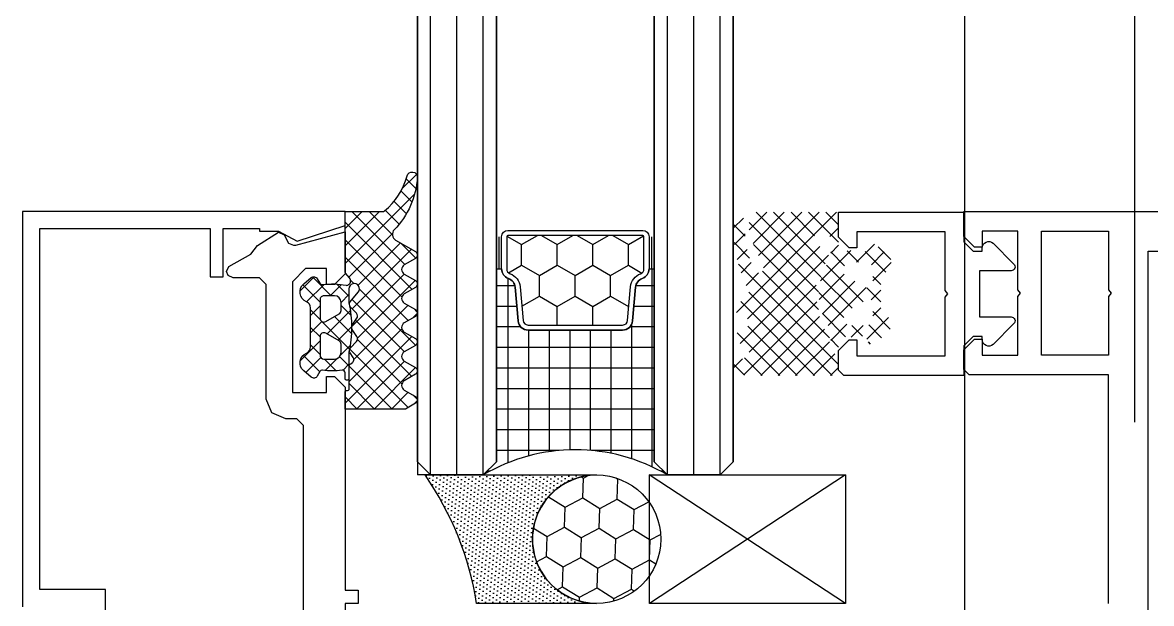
# Model space of a CAD drawing. Header units: inches. Extents: x 24920 to 61775, y 10942 to 38819.
# Drawn here: x 56554.1 to 56639.9, y 27527 to 27571 of the extents above; entities that cross this region are included whole.
import ezdxf

# ---------------------------------------------------------------- set-up
doc = ezdxf.new("R2010")
doc.units = ezdxf.units.IN
doc.header["$MEASUREMENT"] = 0
doc.linetypes.add('HIDDEN', pattern=[9.524999999999999, 6.349999999999999, -3.174999999999999])
for name, color, linetype in [('2ACCESSORY', 201, 'Continuous'), ('2AI.EXTRUSION', 3, 'Continuous'), ('2GASK', 6, 'Continuous'), ('2GLASS', 5, 'Continuous'), ('2SEAL', 34, 'Continuous'), ('6', 6, 'Continuous'), ('EXTRN', 3, 'Continuous'), ('STEEL', 34, 'Continuous')]:
    doc.layers.add(name, color=color, linetype=linetype)
doc.layers.add('BL', color=3, linetype='Continuous', lineweight=35)

# ---------------------------------------------------------------- blocks, each defined once
blk = doc.blocks.new('*U617')
at = {"layer": '2AI.EXTRUSION', "color": 8, "linetype": 'HIDDEN', "ltscale": 20}
blk.add_line((909.5020549602791, -135.4799988227811), (38.99998344598635, -135.4800000547282), dxfattribs=at)
at = {"layer": '2AI.EXTRUSION', "color": 8, "elevation": -1.355851711289787e-09}
blk.add_lwpolyline([(909.5020549602791, -148.4137574351334), (38.99998344978121, -148.4137586670804), (38.99998344978121, -2.000000047322828), (909.5020549602791, -1.99999881537579)], dxfattribs=at)
blk = doc.blocks.new('*U818')
at = {"layer": '2ACCESSORY'}
h = blk.add_hatch(dxfattribs=at)
h.set_pattern_fill('HONEY', color=8, scale=0.4756126153768742, angle=58.09329182465993, style=0)
h.set_pattern_definition([(58.09329184144985, (-10833.23939338694, 3591.401337925152), (0.087024027055981, 2.614069912246796), [1.510070053821564, -3.020140107643128]), (178.0932918414497, (-10833.23939338694, 3591.401337925152), (-2.307362964802274, -1.231669937953292), [1.510070053821568, -3.020140107643135]), (118.0932918414497, (-10833.23939338694, 3591.401337925152), (-2.220338937746294, 1.382399974293502), [-3.020140107643149, 1.510070053821574])])
h.paths.add_polyline_path([(-15.94983332878292, 8.29869517850966, 1), (-7.672563075966536, 13.45142696406037, 1)])
at = {"layer": '2ACCESSORY', "extrusion": (1.701578411086017e-26, -4.440892098500625e-16, -1)}
h = blk.add_hatch(dxfattribs=at)
h.set_pattern_fill('HONEY', color=8, scale=12.5, angle=58.09708239877641, style=0)
h.set_pattern_definition([(3.246114675024301e-14, (-33.31235283350725, -2.743811356911465), (2.343750000051318, 1.353164687411116), [1.5625, -3.125]), (119.9999999978272, (-33.31235283350725, -2.743811356911465), (-2.343749994827714, 1.353164696458663), [1.562499999999991, -3.124999999999982]), (59.99999999782719, (-33.31235283350725, -2.743811356911465), (5.223603215004803e-09, 2.706329383869778), [-3.124999999999997, 1.562499999999999])])
edge = h.paths.add_edge_path()
edge.add_arc((28.45423232281428, 12.84599119510312), 0.3839999999947707, 94.999999999252, 180, ccw=False)
edge.add_line((28.42076451873254, 13.2285299570467), (30.97863574006442, 13.45231469200735))
edge.add_arc((30.8782323224641, 14.59993098389168), 1.151999999990819, 274.9999999972754, 340.5389732128917)
edge.add_arc((32.32647808112051, 14.08818864162822), 0.3840000000051469, 89.99999999915661, 160.5389732150945, ccw=False)
edge.add_line((32.32647808065485, 14.47218864310344), (34.77379137842763, 14.47218864287061))
edge.add_arc((34.7737913781948, 14.38374769773145), 0.08844094489363384, -2.172612312278943e-09, 89.99999999782727, ccw=False)
edge.add_line((34.8622323221698, 14.38374769773145), (34.86223232170414, 4.128629587048636))
edge.add_arc((34.77379137679782, 4.128629586582974), 0.088440944893577, 269.9999999999977, 360, ccw=False)
edge.add_line((34.77379137679782, 4.040188641210989), (32.32647807902504, 4.04018864144382))
edge.add_arc((32.32647808065485, 4.424188640823559), 0.3839999999927243, 199.4610267826992, 269.9999999981881, ccw=False)
edge.add_arc((30.87823232153278, 3.912446298560099), 1.152000000009839, 19.46102678128803, 84.99999999705189)
edge.add_line((30.97863573936593, 5.060062591841415), (28.4207645191982, 5.283847327034891))
edge.add_arc((28.45423232467692, 5.666386091073946), 0.3840000000035825, 179.9999999975872, 264.99999999685525, ccw=False)
edge.add_line((28.07023232227039, 5.666386091073946), (28.07023232320171, 12.84599119324048))
at = {"layer": '2GASK'}
h = blk.add_hatch(dxfattribs=at)
h.set_pattern_fill('ANSI37', color=8, scale=7.5, style=0)
h.set_pattern_definition([(45.00000000000001, (-28.80000966412626, -66.80000306000147), (-0.6629126073623882, 0.6629126073623883), []), (135, (-28.80000966412626, -66.80000306000147), (-0.6629126073623883, -0.6629126073623882), [])])
edge = h.paths.add_edge_path()
edge.add_line((-36.63561373331686, 29.25615969447244), (-35.13561754801412, 29.25615969447244))
edge.add_ellipse((-34.83559923746725, 29.25615969447244), major_axis=(0.2121449818678283, 0.2121449818678282), ratio=0.9999999999999865, start_angle=134.9999999999996, end_angle=314.9999999999996)
edge.add_line((-34.53558092692037, 29.25615969447244), (-33.9309399429244, 29.25615969447244))
edge.add_ellipse((-33.93568098689775, 29.55622232479436), major_axis=(0.2122028034855872, 0.2122028034855871), ratio=0.9999999999999853, start_angle=225.9052083843751, end_angle=314.981478651221)
edge.add_ellipse((-30.59563207057818, 30.34242978876864), major_axis=(-2.22031120929291, 2.22031120929291), ratio=0.9999999999999991, start_angle=30.497875749948776, end_angle=59.50212425011961, ccw=False)
edge.add_line((-33.6355809199149, 31.12873426264559), (-33.6355809199149, 31.25612226313388))
edge.add_line((-33.6355809199149, 31.25612226313388), (-34.1355809199149, 31.54480329340731))
edge.add_ellipse((-33.98554297417832, 31.80462503180024), major_axis=(-0.2121540960044312, 0.2121540960044312), ratio=1, start_angle=5.010309157867312, end_angle=104.99507243694501, ccw=False)
edge.add_line((-34.2154149042899, 31.99744001215731), (-33.39900865429036, 32.97035566157138))
edge.add_ellipse((-32.78618520137388, 32.4561963148044), major_axis=(0.5656467176214321, 0.5656467176214321), ratio=0.9999999999999982, start_angle=-22.384392972360388, end_angle=95.00332424150508, ccw=False)
edge.add_ellipse((-31.58625669126559, 32.95612596814317), major_axis=(0.3535263056067423, 0.3535263056067423), ratio=0.9999999999999689, start_angle=157.622387123713, end_angle=224.9996634680709)
edge.add_line((-31.58625962783572, 32.45616427210916), (-29.28500719645126, 32.45616427210916))
edge.add_ellipse((-29.28499681049561, 32.95616681293541), major_axis=(-0.353555187304372, 0.3535551873043721), ratio=0.9999999999999942, start_angle=134.9988098631982, end_angle=202.3791395448455)
edge.add_ellipse((-28.08497822569007, 32.45610572769147), major_axis=(-0.5657123725756756, 0.5657123725756756), ratio=1, start_angle=-94.99693528358608, end_angle=22.377230946414727, ccw=False)
edge.add_line((-27.47214098551376, 32.97039309290994), (-26.65579577067001, 31.99747744349588))
edge.add_ellipse((-26.88554205792934, 31.80462008400355), major_axis=(0.212105301229752, 0.2121053012297521), ratio=0.9999999999999948, start_angle=254.9982887421985, end_angle=355.01131576352213, ccw=False)
edge.add_line((-26.73556871988876, 31.54484072474588), (-27.23556871988876, 31.25615969447244))
edge.add_line((-27.23556871988876, 31.25615969447244), (-27.23556871988967, 31.1287716939878))
edge.add_ellipse((-30.27970900941091, 30.34246722010721), major_axis=(2.223180697551303, 2.223180697551303), ratio=0.9999999999999989, start_angle=301.8024744880612, end_angle=329.48299675720216, ccw=False)
edge.add_ellipse((-26.92661839335051, 29.55615969447172), major_axis=(-0.2121320343559691, 0.2121320343559692), ratio=0.9999999999999919, start_angle=31.80247448840656, end_angle=134.9999999999998)
edge.add_line((-26.92661839335051, 29.25615969447244), (-26.27587633707617, 29.25615969447244))
edge.add_ellipse((-26.46557371412291, 28.98614811272273), major_axis=(0.2333359692987306, 0.2333359692987306), ratio=0.9999999999999926, start_angle=225.0000193461307, end_angle=369.9099355161768, ccw=False)
edge.add_line((-26.46557360270162, 28.65616122035135), (-27.68349354089742, 28.65616122035135))
edge.add_ellipse((-27.68349354089696, 28.35616122035208), major_axis=(0.2121320343560285, 0.2121320343560285), ratio=0.999999999999975, start_angle=45.00000000000072, end_angle=80.84121290504889)
edge.add_ellipse((-30.43557592896468, 32.16623805862764), major_axis=(-3.111318204798863, 3.111318204798863), ratio=0.9999999999999992, start_angle=99.92211572977112, end_angle=170.8412129039831, ccw=False)
edge.add_ellipse((-33.25159334656655, 28.15616122035135), major_axis=(-0.3535533905932457, 0.3535533905932457), ratio=0.9999999999999676, start_angle=-80.07788427012751, end_angle=-44.99999999994882)
edge.add_line((-33.25159334656655, 28.65616122035135), (-34.53558092691992, 28.65616122035135))
edge.add_ellipse((-34.53558092692037, 28.00615969447244), major_axis=(-0.4596204867305732, 0.4596204867305732), ratio=0.9999999999999988, start_angle=-45.00000000000003, end_angle=135)
edge.add_ellipse((-34.53558083019379, 27.75609168093433), major_axis=(-0.2827956985999835, 0.2827956985999835), ratio=0.9999999999999967, start_angle=134.9999861426345, end_angle=195.0062564629617)
edge.add_line((-34.18920641520162, 27.55616274623026), (-33.90777330973242, 28.04355898646463))
edge.add_ellipse((-33.04171275823865, 27.54349290929895), major_axis=(-0.7071516670369721, 0.707151667036972), ratio=0.9999999999999816, start_angle=-44.17284366792302, end_angle=14.997728329321319, ccw=False)
edge.add_ellipse((-33.05129351048254, 28.20486083170181), major_axis=(0.2394448590158755, 0.2394448590158755), ratio=0.9999999999999876, start_angle=318.0025130256536, end_angle=405.8217113805769, ccw=False)
edge.add_line((-32.71313219645162, 28.22259798792948), (-32.70562487223287, 28.0788296773826))
edge.add_ellipse((-32.43382900809502, 28.09314381403237), major_axis=(-0.1924550418542754, 0.1924550418542754), ratio=0.9999999999999845, start_angle=48.0146986656548, end_angle=164.9890097255048)
edge.add_line((-32.29778795817037, 27.85740938929666), (-32.11169176676412, 27.96484652308573))
edge.add_ellipse((-31.95370380906024, 27.69112581578156), major_axis=(0.2234761960334867, 0.2234761960334868), ratio=0.999999999999996, start_angle=333.0033128549531, end_angle=434.99297156560857, ccw=False)
edge.add_line((-31.65313463785787, 27.78880587367166), (-31.60864000895208, 27.65188875941385))
edge.add_ellipse((-31.32332843989116, 27.74458716151639), major_axis=(-0.212126949245289, 0.212126949245289), ratio=0.9999999999999833, start_angle=62.99910154973151, end_angle=179.9994611858928)
edge.add_line((-31.11120348551412, 27.53245821742166), (-30.96978502848333, 27.67384615687115))
edge.add_ellipse((-30.74633515331789, 27.45046653704048), major_axis=(0.2234147502603349, 0.223414750260335), ratio=0.9999999999999977, start_angle=-12.010436271362892, end_angle=90.00900865807438, ccw=False)
edge.add_line((-30.48132067301412, 27.62250033167948), (-30.40289049723287, 27.50175753382791))
edge.add_ellipse((-30.15128876026847, 27.66515871702723), major_axis=(0.2121360185286463, 0.2121360185286463), ratio=0.9999999999999967, start_angle=168.0014583199045, end_angle=284.9997465768293)
edge.add_line((-29.89147692301412, 27.51515475062479), (-29.79150133707662, 27.6883114889024))
edge.add_ellipse((-29.5178009897727, 27.53027400280916), major_axis=(-0.2234812376076233, 0.2234812376076233), ratio=0.9999999999999961, start_angle=-86.99737755536898, end_angle=14.997406861307411, ccw=False)
edge.add_line((-29.30633288004537, 27.76515475062479), (-29.19933825113912, 27.66882601527323))
edge.add_ellipse((-28.99861076685283, 27.89173423667671), major_axis=(-0.2121079891442837, 0.2121079891442837), ratio=0.9999999999999926, start_angle=92.99715820287031, end_angle=210.0045244549204)
edge.add_line((-28.70885973551412, 27.81412020472635), (-28.65520983317037, 28.01428499964823))
edge.add_ellipse((-28.36542983219169, 27.9366307073542), major_axis=(-0.2121351433389166, 0.2121351433389166), ratio=0.9999999999999813, start_angle=-71.99682955020552, end_angle=29.9985287985092, ccw=False)
edge.add_line((-28.22924547770162, 28.20394411830057), (-28.09179430582662, 28.13391390589823))
edge.add_ellipse((-27.95561941184042, 28.40127587812094), major_axis=(0.2121627040074121, 0.2121627040074121), ratio=0.9999999999999903, start_angle=198.0089896321248, end_angle=314.9888279019055)
edge.add_line((-27.65557604410787, 28.4012173726951), (-27.65557604410787, 28.55616274623026))
edge.add_line((-27.65557604410787, 28.55616274623026), (-26.38317614176412, 28.55616274623026))
edge.add_ellipse((-26.3830989464559, 29.05609265119347), major_axis=(-0.3535038301312338, 0.3535038301312338), ratio=0.9999999999999869, start_angle=134.9911528291179, end_angle=217.8263290691093)
edge.add_ellipse((-25.58939827880204, 28.95611719951557), major_axis=(0.2121620831164136, 0.2121620831164136), ratio=0.9999999999999808, start_angle=45.00298963905368, end_angle=127.8115002166405, ccw=False)
edge.add_line((-25.58941393473287, 29.25615969447244), (-24.23559313395162, 29.25615969447244))
edge.add_line((-24.23559313395162, 29.25615969447244), (-24.23559313395208, 22.15616394934113))
edge.add_line((-24.23559313395162, 22.15616394934113), (-24.66863756754537, 21.40616394934113))
edge.add_ellipse((-24.9284337101235, 21.55613555934178), major_axis=(0.2121149682422687, 0.2121149682422688), ratio=0.9999999999999997, start_angle=164.9964001637658, end_angle=285.00359983623423, ccw=False)
edge.add_line((-25.18822985270162, 21.40616394934113), (-25.67608385660787, 22.25116517004062))
edge.add_ellipse((-26.03115587809225, 22.04612106284912), major_axis=(0.289930359168688, 0.289930359168688), ratio=0.9999999999999956, start_angle=345.0052254929906, end_angle=464.9947745065687)
edge.add_line((-26.38622789957662, 22.25116517004426), (-26.87407808878561, 21.40616394934113))
edge.add_ellipse((-27.13387423136373, 21.55613555934178), major_axis=(0.2121149682422687, 0.2121149682422688), ratio=0.9999999999999997, start_angle=164.9964001637658, end_angle=285.00359983623423, ccw=False)
edge.add_line((-27.39367037394186, 21.40616394934113), (-27.88158541300436, 22.25116517004426))
edge.add_ellipse((-28.23665743448873, 22.0461766107328), major_axis=(0.2899107189202248, 0.2899107189202248), ratio=1, start_angle=344.9985031818028, end_angle=465.0014968181972)
edge.add_line((-28.59172945597311, 22.25116517004426), (-29.07958345987936, 21.40616394934113))
edge.add_ellipse((-29.33937960245748, 21.55613555934178), major_axis=(0.2121149682422687, 0.2121149682422688), ratio=0.9999999999999997, start_angle=164.9964001637658, end_angle=285.00359983623423, ccw=False)
edge.add_line((-29.59917574503561, 21.40616394934113), (-30.06152011664926, 22.20698539522346))
edge.add_ellipse((-30.49535242122329, 21.93792523032607), major_axis=(0.3609735730122319, 0.3609735730122319), ratio=0.9999999999999959, start_angle=346.806938537026, end_angle=431.6614294946486)
edge.add_ellipse((-35.52568644591884, 31.95694471958268), major_axis=(-7.566352960209858, 7.566352960209858), ratio=0.9999999999999992, start_angle=135.0006377204185, end_angle=161.6601855758221, ccw=False)
edge.add_line((-35.52556734659811, 21.25650574621613), (-36.19561129191061, 21.25650574621613))
edge.add_ellipse((-36.19569041633986, 21.45637782191989), major_axis=(0.1413309111744406, 0.1413309111744406), ratio=0.9999999999999569, start_angle=134.962016697575, end_angle=225.0226819859642, ccw=False)
edge.add_line((-36.39556246378561, 21.45651032385285), (-36.39556246378561, 21.55650879797395))
edge.add_ellipse((-35.79569340947455, 21.55663821328199), major_axis=(0.4241714859987685, 0.4241714859987686), ratio=0.99999999999999, start_angle=44.98982475854382, end_angle=135.0123609490879, ccw=False)
edge.add_line((-35.79558687784811, 22.15650727209504), (-35.18560152628561, 22.1565072720914))
edge.add_ellipse((-35.18564108121063, 28.45669906113108), major_axis=(4.454908336892562, 4.454908336892562), ratio=0.9999999999999981, start_angle=225.0003597240114, end_angle=253.0721272118416)
edge.add_ellipse((-32.38559846436692, 23.20650517357717), major_axis=(-0.2474878380425376, 0.2474878380425376), ratio=0.9999999999999857, start_angle=163.0747923794274, end_angle=338.998416111369)
edge.add_line((-32.52794771769186, 23.52625061926301), (-34.7364438114414, 22.54295899328645))
edge.add_ellipse((-35.14326116073789, 23.45695210633858), major_axis=(0.7074191707885688, 0.7074191707885688), ratio=0.9999999999999485, start_angle=225.004528264816, end_angle=248.9937947976416, ccw=False)
edge.add_line((-35.14318209269186, 22.45651032385285), (-36.43560152628652, 22.45651032385285))
edge.add_ellipse((-36.43558778957413, 22.65653626922722), major_axis=(-0.141439702720735, 0.141439702720735), ratio=0.9999999999999881, start_angle=45.008305988958284, end_angle=134.9960652322294, ccw=False)
edge.add_line((-36.63561373331686, 22.65650727209504), (-36.63561373331686, 29.25615969447244))
edge = h.paths.add_edge_path(flags=16)
edge.add_line((-29.07158646496828, 29.80687716859393), (-29.99535355481203, 31.40688327210955))
edge.add_ellipse((-29.73553360275946, 31.55687411817416), major_axis=(-0.2121363492993495, 0.2121363492993495), ratio=0.9999999999999959, start_angle=-45.00128112737298, end_angle=74.9973084901618, ccw=False)
edge.add_line((-29.73552689465578, 31.85688022035174), (-28.53551468762453, 31.85688022035174))
edge.add_ellipse((-28.53559483004392, 31.35680007793053), major_axis=(0.353610064382636, 0.353610064382636), ratio=0.9999999999999791, start_angle=315.00918217314836, end_angle=404.99081782700796, ccw=False)
edge.add_line((-28.03551468762453, 31.35688022035174), (-28.03551468762453, 30.15688327210955))
edge.add_ellipse((-28.53559355879133, 30.15696214327545), major_axis=(-0.3536091653285479, 0.3536091653285478), ratio=0.999999999999998, start_angle=135.009036544498, end_angle=224.9909634556583, ccw=False)
edge.add_line((-28.53551468762453, 29.65688327210955), (-28.81175980481203, 29.65688327210955))
edge.add_ellipse((-28.81181557876516, 29.95682574076636), major_axis=(0.2120913572206292, 0.2120913572206294), ratio=0.9999999999999508, start_angle=164.9950008748526, end_angle=225.0106540835161, ccw=False)
edge = h.paths.add_edge_path(flags=16)
edge.add_ellipse((-32.33559199064257, 30.15679376206026), major_axis=(-0.3534901030966638, 0.3534901030966638), ratio=0.9999999999999917, start_angle=44.98974106745783, end_angle=135.0102589325422, ccw=False)
edge.add_line((-32.83550248059328, 30.15688327210955), (-32.83550248059328, 31.35688022035174))
edge.add_ellipse((-32.33559046761366, 31.35696820737212), major_axis=(-0.353491179849641, 0.353491179849641), ratio=0.9999999999999966, start_angle=-45.01008434431799, end_angle=45.0100843443181, ccw=False)
edge.add_line((-32.33550248059328, 31.85688022035174), (-31.13555130871828, 31.85688022035174))
edge.add_ellipse((-31.13551770881531, 31.55688964540605), major_axis=(-0.2121253711669911, 0.2121253711669911), ratio=0.9999999999999987, start_angle=194.9975553266876, end_angle=315.0064173102707, ccw=False)
edge.add_line((-30.87572464856203, 31.40688327210955), (-31.79949173840532, 29.80687716859393))
edge.add_ellipse((-32.05925509196459, 29.95681269235865), major_axis=(0.2120821316604432, 0.2120821316604432), ratio=0.999999999999987, start_angle=224.9879064855806, end_angle=285.0064385560286, ccw=False)
edge.add_line((-32.05931839856203, 29.65688327210955), (-32.33550248059328, 29.65688327210955))
at = {"layer": '2GASK', "extrusion": (0, 0, -1)}
h = blk.add_hatch(dxfattribs=at)
h.set_pattern_fill('ANSI37', color=8, scale=7.5, style=0)
h.set_pattern_definition([(45, (1.686174229229437, -2.743494249592869), (-0.6629126073623882, 0.6629126073623883), []), (135, (1.686174229229437, -2.743494249592869), (-0.6629126073623883, -0.6629126073623882), [])])
edge = h.paths.add_edge_path()
edge.add_arc((36.88618480189645, -5.374385180378458), 0.200000000003925, 141.0661272338987, 180, ccw=False)
edge.add_arc((40.68902259847614, -8.446602204568961), 5.088772110751271, 104.7970085690607, 141.0661272335635, ccw=False)
edge.add_arc((39.2876070015478, -3.141335529366271), 0.3984694704377894, 284.7970085692513, 450.0000000143323)
edge.add_arc((39.66833363498973, -8.9964528519371), 6.265165644033662, 93.48394261732015, 134.1784952984322)
edge.add_arc((34.94861151019735, -4.149696691401529), 0.5000000000131325, 209.9999999991817, 315.00000001867767, ccw=False)
edge.add_line((34.51559880829018, -4.399696691401912), (33.64599242309714, -2.893494249605281))
edge.add_arc((33.38618480194484, -3.043494249610905), 0.300000000017505, 29.99999999931008, 149.9999999966787)
edge.add_line((33.12637718080305, -2.893494249587091), (32.6371466961541, -3.740866305477537))
edge.add_arc((32.28618480189432, -3.53823836132324), 0.4052558882664258, 209.9999999992849, 329.99999999655756, ccw=False)
edge.add_line((31.93522290761985, -3.740866305452071), (31.44599242310005, -2.893494249605281))
edge.add_arc((31.18618480194761, -3.043494249609687), 0.3000000000170193, 29.99999999909496, 149.999999996091)
edge.add_line((30.92637718080778, -2.893494249583455), (30.4371466961552, -3.740866305481177))
edge.add_arc((30.08618480189843, -3.538238361323765), 0.4052558882653762, 209.9999999986912, 329.99999999596383, ccw=False)
edge.add_line((29.73522290762276, -3.740866305448435), (29.24599242310296, -2.893494249605283))
edge.add_arc((28.98618480195052, -3.043494249609688), 0.3000000000170194, 29.99999999909496, 149.9999999960909)
edge.add_line((28.72637718081069, -2.893494249583455), (28.23714669615811, -3.740866305481177))
edge.add_arc((27.88618480190134, -3.538238361322259), 0.4052558882661291, 209.9999999988755, 329.9999999957794, ccw=False)
edge.add_line((27.53522290762567, -3.740866305448435), (27.0459924230986, -2.893494249605283))
edge.add_arc((26.78618480194616, -3.043494249609688), 0.3000000000170194, 29.99999999909496, 149.9999999960909)
edge.add_line((26.52637718080632, -2.893494249583455), (26.03714669615374, -3.740866305481177))
edge.add_arc((25.68618480189697, -3.538238361323764), 0.4052558882653771, 209.9999999986914, 329.9999999959636, ccw=False)
edge.add_line((25.3352229076213, -3.740866305448435), (24.84599242309605, -2.893494249608921))
edge.add_arc((24.58618480194165, -3.043494249610916), 0.3000000000175098, 29.99999999850964, 149.9999999958747)
edge.add_line((24.32637718080196, -2.893494249583455), (23.83714669615119, -3.740866305477539))
edge.add_arc((23.48618480189142, -3.53823836132324), 0.4052558882664259, 209.999999999285, 329.99999999655756, ccw=False)
edge.add_line((23.13522290761694, -3.740866305452073), (22.64599242309896, -2.893494249608921))
edge.add_arc((22.38618480194499, -3.043494249611694), 0.3000000000175317, 29.99999999867839, 149.999999998113)
edge.add_line((22.12637718079941, -2.893494249594369), (21.68618480189662, -3.65592981491136))
edge.add_line((21.68618480189662, -3.65592981491136), (21.68618480189662, -8.243492368797888))
edge.add_line((21.68618480189662, -8.243492368797888), (22.98618480189225, -8.243492368805164))
edge.add_arc((22.98618480189316, -8.14349236880571), 0.0999999999994543, 269.9999999994789, 359.9999999994789)
edge.add_line((23.08618480189261, -8.14349236880662), (23.08618480189807, -8.05947150692009))
edge.add_arc((23.20547332784959, -8.051481937858792), 0.1195557846257151, 99.28438966626572, 183.831767717422, ccw=False)
edge.add_line((23.18618480196392, -7.933492368800216), (24.91263146369101, -7.934784394412418))
edge.add_arc((24.91016616444, -7.672499677779243), 0.2622963024515254, 270.5385257846182, 328.0631627093725)
edge.add_line((25.13275913782536, -7.811250239865331), (25.19955943666037, -7.712214724022488))
edge.add_arc((25.4482707085715, -7.879972594964247), 0.3000000000642795, 56.00000000577171, 146.0000000311943, ccw=False)
edge.add_line((25.61602857962362, -7.631261323127546), (25.96050561585298, -7.863614017875079))
edge.add_arc((26.12315556990423, -7.556518987344141), 0.3475087989241033, 242.0924950975774, 307.9075049007684)
edge.add_line((26.33666099809534, -7.830704686210083), (26.81458191589309, -7.369181820602534))
edge.add_arc((27.02297942699673, -7.584983760648885), 0.2999999999366023, 55.99999999786792, 134.0000000026501, ccw=False)
edge.add_line((27.19073729801175, -7.336272488941176), (27.71842693080225, -7.692203640541265))
edge.add_arc((27.88618480194712, -7.37204429738391), 0.3614480714321309, 242.3462512769978, 297.6537487279727)
edge.add_line((28.05394267311976, -7.692203640526713), (28.58163230586479, -7.336272488959366))
edge.add_arc((28.74939017689171, -7.584983760681641), 0.2999999999553304, 45.99999999865071, 124.00000000246041, ccw=False)
edge.add_line((28.95778768800346, -7.369181820617086), (29.43570860586124, -7.830704686261014))
edge.add_arc((29.64564035016408, -7.570968055267735), 0.3339677450679547, 231.0531754410079, 304.9468245510197)
edge.add_line((29.83694239977058, -7.84471607911837), (30.56110132564436, -7.237074591565032))
edge.add_arc((30.81821636949465, -7.543492368815603), 0.3999999999866489, -89.9999999999394, 129.9999999970571, ccw=False)
edge.add_line((30.81821636949508, -7.943492368802253), (29.75166061248319, -7.943492368809529))
edge.add_arc((27.88618480188643, -16.54349236878583), 8.799999999972394, 77.76124423215884, 102.2387557678412)
edge.add_line((26.02070899128967, -7.94349236880953), (23.98618480189225, -7.943492368802254))
edge.add_arc((23.98618480189134, -8.043492368801708), 0.0999999999994543, 89.9999999994789, 179.9999999994789)
edge.add_line((23.88618480189189, -8.043492368800798), (23.88618480189189, -8.143492368813895))
edge.add_arc((23.98618480189225, -8.1434923688048), 0.1000000000003638, 180, 269.999999994789)
edge.add_line((23.98618480189225, -8.243492368805164), (24.4400283734326, -8.243492368808802))
edge.add_arc((24.44002117128855, -8.443492368679944), 0.2000000000008195, -7.459054602636684, 89.99793673771279, ccw=False)
edge.add_arc((30.36023821757114, -9.218599954493474), 5.77074213516803, 172.5409461140666, 187.3494246875254)
edge.add_arc((24.43854880962713, -9.982377540217477), 0.1999999999969469, -60.00000000715238, 7.349165069410901, ccw=False)
edge.add_line((24.53854880960398, -10.15558262098421), (24.18975714959242, -10.35695757971916))
edge.add_arc((24.33975714953059, -10.61676520082899), 0.2999999999469962, 119.9999999922092, 219.9999999950521)
edge.add_line((24.10994381661885, -10.80960148368104), (24.59067326658669, -11.38251253284398))
edge.add_arc((25.20350882114056, -10.8682824451242), 0.8000000000260272, 219.9999999956823, 337.3801350525072)
edge.add_arc((26.40350882116763, -11.36828244512276), 0.4999999999984097, 89.99999999994787, 157.3801350524282, ccw=False)
edge.add_line((26.40350882116809, -10.86828244512435), (29.37342026084889, -10.86828244512435))
edge.add_arc((29.37342026083847, -11.36828244512316), 0.4999999999988063, 22.61986494715029, 89.99999999880589, ccw=False)
edge.add_arc((30.57342026086561, -10.86828244512632), 0.8000000000250302, 202.6198649476403, 320.0000000047962)
edge.add_line((31.18625581542301, -11.38251253284034), (31.66698526530899, -10.8096014837829))
edge.add_arc((31.43717193234628, -10.61676520088731), 0.3000000000140252, 320.0000000048349, 420.0000000023375)
edge.add_line((31.5871719323427, -10.35695757973371), (31.23838027225838, -10.15558262090417))
edge.add_arc((31.3383814380319, -9.982378213210982), 0.2000000000010258, 172.380935457752, 239.9996143646453, ccw=False)
edge.add_arc((25.66743875314601, -9.22382242035362), 5.52145067497386, 352.3812454041671, 371.1937226961437)
edge.add_arc((31.28004711363387, -8.113135597723556), 0.2000000000027568, 158.8595246653863, 191.1935682981388, ccw=False)
edge.add_arc((31.41995196217535, -8.167233965097079), 0.3499999999957411, 50.00000000464098, 158.8595246679147, ccw=False)
edge.add_line((31.64492762554119, -7.899118409990478), (31.99957305313592, -8.19670125743869))
edge.add_arc((32.12813057505676, -8.043492368802985), 0.199999999998539, 230.0000000058061, 270.0000000005119)
edge.add_line((32.12813057505855, -8.243492368801526), (36.68618480189616, -8.24349236881244))
edge.add_line((36.68618480189616, -8.243492368812438), (36.68618480189252, -5.374385180377429))
edge = h.paths.add_edge_path(flags=16)
edge.add_line((30.28850872897647, -9.043519375642063), (30.28850872897283, -9.843519375630422))
edge.add_arc((29.98850872897356, -9.843519375630422), 0.2999999999992724, 270, 360, ccw=False)
edge.add_line((29.98850872897356, -10.14351937562969), (28.5885087289812, -10.14351937564061))
edge.add_arc((28.58850872897943, -9.843519375660074), 0.2999999999805327, 149.9999999998182, 270.0000000003372, ccw=False)
edge.add_line((28.32870110786143, -9.693519375668984), (28.90605137710236, -8.6935193756035))
edge.add_arc((29.16585899818394, -8.843519375572978), 0.2999999999381929, 90.0000000003514, 149.9999999999158, ccw=False)
edge.add_line((29.1658589981821, -8.543519375634787), (29.78850872898192, -8.543519375642063))
edge.add_arc((29.78850872897628, -9.043519375642255), 0.5000000000001927, 2.2112089936854318e-11, 89.99999999935272, ccw=False)
edge = h.paths.add_edge_path(flags=16)
edge.add_arc((27.18850872897867, -9.843519375600653), 0.3000000000363152, -90.00000000014307, 30.000000000181615, ccw=False)
edge.add_line((27.18850872897792, -10.14351937563697), (25.78850872897647, -10.14351937562969))
edge.add_arc((25.78850872897686, -9.84351937563003), 0.2999999999996623, 180.0000000000745, 269.9999999999254, ccw=False)
edge.add_line((25.48850872897719, -9.843519375630422), (25.48850872897356, -9.043519375645701))
edge.add_arc((25.98850872897424, -9.043519375642745), 0.5000000000006821, 89.99999999973949, 180, ccw=False)
edge.add_line((25.98850872897356, -8.543519375642063), (26.61115845978247, -8.543519375634787))
edge.add_arc((26.61115845978171, -8.843519375748455), 0.300000000113668, 30.000000000178716, 89.99999999985408, ccw=False)
edge.add_line((26.87096608101501, -8.693519375690812), (27.44831635014498, -9.693519375581673))
at = {"layer": '2SEAL'}
h = blk.add_hatch(dxfattribs=at)
h.set_pattern_fill('DOTS', color=8, scale=0.1902450461507497, angle=58.00000000013542)
h.set_pattern_definition([(58.00000001692532, (-10833.23939339159, 3593.01149604264), (-0.1761008857401778, 0.2881042457409463), [0, -0.3020140107643148])])
edge = h.paths.add_edge_path()
edge.add_arc((-11.81119820190906, 10.87506107407899), 4.875034554395825, 180, 360)
edge.add_line((-6.93616364751324, 10.87506106849105), (-6.936163645184934, 1.756508942500659))
edge.add_arc((-3.205726109625175, -21.59432920570907), 23.6469407414706, 99.07664767057187, 124.7553865290532)
edge.add_line((-16.68623233115613, -2.16616000626891), (-16.68623275630489, 10.87506107966692))
at = {"layer": 'STEEL', "extrusion": (1.701578411086017e-26, -4.440892098500625e-16, -1)}
h = blk.add_hatch(dxfattribs=at)
h.set_pattern_fill('ANSI37', color=8, scale=12.5, angle=103.0970823987764, style=0)
h.set_pattern_definition([(90, (-33.31235283350725, -2.743811356911465), (-1.5625, 5.92565689335907e-11), []), (180, (-33.31235283350725, -2.743811356911465), (-5.92565689335907e-11, -1.5625), [])])
edge = h.paths.add_edge_path()
edge.add_arc((28.45423232281428, 12.84599119510312), 0.7679999999871184, 94.99999999965729, 180, ccw=False)
edge.add_line((28.38729671278816, 13.61106872271557), (30.94516793412004, 13.83485345767622))
edge.add_arc((30.8782323224641, 14.59993098389168), 0.7679999999983564, 274.9999999977989, 340.5389732128431)
edge.add_arc((32.32647808112051, 14.08818864162822), 0.7680000000012586, 89.99999999669649, 160.5389732128432, ccw=False)
edge.add_line((32.32647808065485, 14.85618864457865), (32.32647808042202, 15.25618864495118))
edge.add_line((32.32647808158617, 15.25618864308854), (17.6862323240548, 15.25618864448552))
edge.add_line((17.68623232265782, 15.25618864308854), (16.68623232242498, 16.25618864332137))
edge.add_arc((4.836360651830546, 9.256188643088535), 13.76297419138401, -30.57135304725972, 30.57135304291421, ccw=False)
edge.add_line((16.68623232219215, 2.256188643088535), (17.68623232242498, 3.256188643321366))
edge.add_line((17.68623231986385, 3.256188643088535), (32.32647807739522, 3.256188641691551))
edge.add_line((32.32647808018919, 3.256188643088535), (32.32647807995636, 3.656188643461064))
edge.add_arc((32.32647808065485, 4.424188640823559), 0.7680000000100397, 199.4610267824249, 269.9999999979194, ccw=False)
edge.add_arc((30.87823232153278, 3.912446298560099), 0.7679999999992486, 19.46102678242496, 84.99999999796233)
edge.add_line((30.94516793202456, 4.677523829897837), (28.38729671185683, 4.901308565091313))
edge.add_arc((28.45423232467692, 5.666386091073946), 0.7679999999928168, 179.9999999978291, 264.99999999780164, ccw=False)
edge.add_line((27.68623232265782, 5.666386091073946), (27.68623232358914, 12.84599119324048))
at = {"layer": '2ACCESSORY', "color": 8, "extrusion": (0, 0, -1)}
for points, elevation in [([(32.32647808065485, 15.05618864383359), (34.77379137772914, 15.05618864383359)], 1.35243187025393e-09), ([(32.32647808112051, 3.456188642343477), (34.77379137633216, 3.456188642343477)], 1.352431870264773e-09)]:
    blk.add_lwpolyline(points, dxfattribs=dict(at, elevation=elevation))
at = {"layer": '2ACCESSORY', "color": 8}
blk.add_circle((-11.81119820284039, 10.87506107221634, -1.355870982329421e-09), 4.875034555493446, dxfattribs=at)
at = {"layer": '2AI.EXTRUSION', "color": 8, "elevation": -1.355870982329421e-09}
for points in [[(-6.936141081926112, 49.77650576251835), (-24.2861448890053, 49.77650574575455), (-24.28614489040228, 41.77650574575455), (-24.28614489040228, 41.77650574575455), (-24.28614489086794, 40.27650574761719), (-24.28614488853964, 40.27650574761719), (-24.28614489179927, 39.1764996496895), (-24.68613879294026, 38.77650574947984), (-26.18615023330676, 38.77650574947984), (-26.98615329251516, 39.57650881055088), (-26.98615329158383, 40.17649964782686), (-25.78614489366191, 40.1764996496895), (-25.78614489273059, 42.8765118585834), (-30.23615329251516, 42.87651186044604), (-30.48615329251516, 43.07650881055088), (-30.73615329391214, 42.87651186044604), (-35.18614642140346, 42.87651186044604), (-35.18614642326611, 40.17649964782686), (-33.98615329391214, 40.1764996496895), (-33.98615329298082, 39.57650880868823), (-34.78614889974597, 38.77650574947984), (-36.68614642186913, 38.77650574761719), (-36.68615163680988, 137.2565057499269)], [(35.31389180490623, 72.11058911533837), (35.31389957615283, 52.77650574575455), (-33.68614726192209, 52.77659983913691), (-33.68615576926277, 72.4875087455548)]]:
    blk.add_lwpolyline(points, dxfattribs=at)
blk.add_lwpolyline([(-25.78614871301579, 44.67650881241352), (-35.18615023237544, 44.67650881241352), (-35.18615022911581, 49.77650574575455), (-30.73614183957579, 49.77650574575455), (-30.48614183911013, 49.97650269772203), (-30.23614184004145, 49.77650574575455), (-25.78614870975616, 49.77650574761719)], close=True, dxfattribs=at)
blk.add_lwpolyline([(-28.76563589098623, 39.95599778984251), (-28.68564551161944, 39.95599778984251), (-28.68564551193958, 42.36254891664066, -0.6937246843358297), (-28.15923263794502, 42.55936662577369), (-26.58843578361666, 41.00237155244031, -0.6432216140645528), (-26.96579057500458, 40.17434203721859), (-27.18563405993154, 40.17434203721859), (-27.18563405993154, 39.47079848758221), (-26.48919019895948, 38.77434813729997), (-24.23562565746943, 38.77434813724176), (-24.23562565642169, 29.65599473994735), (-24.63561955663135, 29.25600083927202), (-26.13563099886051, 29.25600083927202), (-26.93563405993154, 30.05600390080872), (-26.93563405993154, 30.65599473901602), (-25.73562566014698, 30.65599473855036), (-25.73562566014698, 37.3560069493069), (-30.18563405993154, 37.35600695070389), (-30.43563405993154, 37.5560039022057), (-30.68563405993154, 37.35600695023822), (-35.13562718788853, 37.35600695070389), (-35.13562718975118, 30.6559947380847), (-33.93563405993154, 30.65599473948168), (-33.93563405993154, 30.05600389754909), (-34.73562966483405, 29.2560008383407), (-36.63562718975118, 29.25600083880636), (-36.63562673200613, 38.77650574761719), (-34.38207792093272, 38.77434813724176), (-33.68563405993154, 39.47079848758221), (-33.68563405993154, 40.17434203721859), (-33.90547754485851, 40.17434203721859, -0.6432216140645528), (-34.28283233624643, 41.00237155244031), (-32.71203548191806, 42.55936662577369, -0.6937246843358297), (-32.18562260792351, 42.36254891664066), (-32.18562260824365, 39.95599778984251), (-32.10563222887686, 39.95599778984251), (-28.76562443944385, 39.95599779077384)], format="xyb", dxfattribs=at)
at = {"layer": '2AI.EXTRUSION', "color": 8, "extrusion": (0, 0, -1)}
for points, elevation in [([(30.94516793202456, 4.677523829897837, -0.2940266827694142), (31.60235520109381, 4.168317471554474, 0.3178862182479771), (32.32647808018919, 3.656188641598419), (34.77379137633216, 3.656188641598419, 0.414213562373095), (35.24623232224803, 4.128629588445619), (35.24623232457634, 14.38374769773145, 0.4142135623730963), (34.77379137866046, 14.85618864271601), (32.32647808065485, 14.85618864457865, 0.3178862182468972), (31.60235520155948, 14.3440598146226, -0.2940266827712337), (30.94516793342154, 13.83485345627923), (28.38729671278816, 13.61106872271557, 0.3888787318547111), (27.68623232172649, 12.84599119510312), (27.68623232265782, 5.666386091073946, 0.388878731852852), (28.38729671045985, 4.901308561598853)], 1.352431870241876e-09), ([(28.07023232040774, 12.84599119324048, -0.3888787318567483), (28.42076451873254, 13.2285299570467), (30.97863573936593, 13.45231469061036, 0.2940266827705139), (31.96441664250415, 14.21612422626276, -0.3178862182493742), (32.32647808065485, 14.47218864310344), (34.77379137772914, 14.47218864496608, -0.4142135623730963), (34.8622323221698, 14.38374769773145), (34.86223232356679, 4.128629588445619, -0.414213562373095), (34.77379137679782, 4.040188641210989), (32.32647808391448, 4.040188641210989, -0.3178862182472148), (31.96441664157283, 4.296253056189016, 0.2940266827712129), (30.97863573936593, 5.060062591841415), (28.42076451733556, 5.283847327267722, -0.3888787318493124), (28.07023232227039, 5.666386091073946)], 1.352431870241056e-09)]:
    blk.add_lwpolyline(points, format="xyb", close=True, dxfattribs=dict(at, elevation=elevation))
at = {"layer": '2AI.EXTRUSION', "color": 8, "extrusion": (-1.223449308287925e-27, -4.440892098500626e-16, -1), "elevation": 1.355869758152405e-09}
blk.add_lwpolyline([(-0.5638363450361794, -11.39339642245977), (20.45306094171792, -11.39339642245977), (20.9530609407866, -11.89339642245977), (20.95306094171792, -12.7433964202246), (21.39306094119638, -13.80339642260878), (22.4530609407866, -14.24339642208724), (31.15306094143853, -14.24339642394989), (31.65306094190419, -14.74339642208724), (31.65306094004154, -16.73339642231076), (31.82306094136402, -17.12339642290681), (32.12306094210908, -17.24339642394989), (32.52306094108462, -17.08339642193823), (33.45306094171792, -15.40339642223626), (34.11306094093561, -14.89339642245977), (35.12306094164342, -13.30339642260878), (34.90306094143853, -12.86339642126768), (34.27306094108462, -12.53339642305582), (34.12306094210908, -12.15339642223626), (34.14306094119638, -11.98339642231076), (35.15306094143853, -8.243396422087244), (31.9530609407866, -8.243396422087244), (31.1530609405072, -9.043396422832302), (31.15306094190419, -9.643396422459773), (32.35306094162479, -9.643396422459773), (32.35306094115913, -11.24339642208724), (31.35306094162479, -12.24339642208724), (22.95306094125226, -12.24339642208724), (22.95306094125226, -9.643396422459773), (24.15306094190419, -9.643396422459773), (24.15306094236985, -9.043396521552495), (23.35306094162479, -8.243396541296534), (7.936166226345449, -8.243396543159179), (7.936166225879788, -7.243396541296534), (6.936166226345449, -7.243396543159179), (6.936166227276772, -8.243396541296534), (-8.563825304207057, -8.243396543159179)], dxfattribs=at)
at = {"layer": '2GASK', "color": 8, "extrusion": (0, 0, -1), "elevation": 1.355866763481928e-09}
for points in [[(36.68618480189252, -5.374385180377429, -0.1715343877790241), (36.73061044864335, -5.248700572683445, -0.1595883733273474), (39.38937422329582, -3.526590446854241, 0.8785445929911838), (39.28760700144812, -2.742866058928483, 0.1794534424334477), (35.30216490091516, -4.503250081888835, -0.4931454261370594), (34.51559880829018, -4.399696691401912), (33.64599242309714, -2.893494249605281, 0.5773502691743171), (33.12637718080305, -2.893494249587091), (32.6371466961541, -3.740866305477537, -0.577350269173759), (31.93522290761985, -3.740866305452071), (31.44599242310005, -2.893494249605281, 0.5773502691721497), (30.92637718080778, -2.893494249583455), (30.4371466961552, -3.740866305481177, -0.5773502691737589), (29.73522290762276, -3.740866305448435), (29.24599242310296, -2.893494249605283, 0.5773502691721489), (28.72637718081069, -2.893494249583455), (28.23714669615811, -3.740866305481177, -0.5773502691716134), (27.53522290762567, -3.740866305448435), (27.0459924230986, -2.893494249605283, 0.5773502691721489), (26.52637718080632, -2.893494249583455), (26.03714669615374, -3.740866305481177, -0.5773502691737565), (25.3352229076213, -3.740866305448435), (24.84599242309605, -2.893494249608921, 0.5773502691742963), (24.32637718080196, -2.893494249583455), (23.83714669615119, -3.740866305477539, -0.5773502691737583), (23.13522290761694, -3.740866305452073), (22.64599242309896, -2.893494249608921, 0.5773502691863363), (22.12637718079941, -2.893494249594369), (21.68618480189662, -3.65592981491136), (21.68618480189662, -8.243492368797888), (22.98618480189225, -8.243492368805164, 0.4142135623730951), (23.08618480189261, -8.14349236880662), (23.08618480189807, -8.05947150692009, -0.3866068749272936), (23.18618480196392, -7.933492368800216), (24.91263146369101, -7.934784394412418, 0.2564058785369864), (25.13275913782536, -7.811250239865331), (25.19955943666037, -7.712214724022488, -0.4142135625030551), (25.61602857962362, -7.631261323127546), (25.96050561585298, -7.863614017875079, 0.2953357094044198), (26.33666099809534, -7.830704686210083), (26.81458191589309, -7.369181820602534, -0.3541185725541817), (27.19073729801175, -7.336272488941176), (27.71842693080225, -7.692203640541265, 0.2461209599100133), (28.05394267311976, -7.692203640526713), (28.58163230586479, -7.336272488959366, -0.3541185725494057), (28.95778768800346, -7.369181820617086), (29.43570860586124, -7.830704686261014, 0.3340794047549295), (29.83694239977058, -7.84471607911837), (30.56110132564436, -7.237074591565032, -1.428148006702284), (30.81821636949508, -7.943492368802253), (29.75166061248319, -7.943492368809529, 0.1072112534828886), (26.02070899128967, -7.943492368809529), (23.98618480189225, -7.943492368802254, 0.4142135623730951), (23.88618480189189, -8.043492368800798), (23.88618480189189, -8.143492368813895, 0.4142135623464567), (23.98618480189225, -8.243492368805164), (24.4400283734326, -8.243492368808802, -0.4528679381883168), (24.63832874856826, -8.46945589682582, 0.06470424872335499), (24.63690581847595, -9.956794400470244, -0.3026281237881196), (24.53854880960398, -10.15558262098421), (24.18975714959242, -10.35695757971916, 0.4663076581700986), (24.10994381661885, -10.80960148368104), (24.59067326658669, -11.38251253284398, 0.5622077916431039), (25.94197035962907, -11.17597475281945, -0.3027756377344749), (26.40350882116809, -10.86828244512435), (29.37342026084889, -10.86828244512435, -0.3027756377305467), (29.83495872237881, -11.17597475282309, 0.562207791645004), (31.18625581542301, -11.38251253284034), (31.66698526530899, -10.8096014837829, 0.4663076581417304), (31.5871719323427, -10.35695757973371), (31.23838027225838, -10.15558262090417, -0.3039122576340769), (31.14014714232735, -9.955860973404924, 0.0822697764526488), (31.08385172306635, -8.151960444422002, -0.1420274695296169), (31.0935073155747, -8.041004441201949, -0.5142585604479595), (31.64492762554119, -7.899118409990478), (31.99957305313592, -8.19670125743869, 0.1763269806846462), (32.12813057505855, -8.243492368801526), (36.68618480189616, -8.243492368812438)], [(30.28850872897647, -9.043519375642063), (30.28850872897283, -9.843519375630422, -0.4142135623730951), (29.98850872897356, -10.14351937562969), (28.5885087289812, -10.14351937564061, -0.5773502691926435), (28.32870110786143, -9.693519375668984), (28.90605137710236, -8.6935193756035, -0.2679491924290862), (29.1658589981821, -8.543519375634787), (29.78850872898192, -8.543519375642063, -0.4142135623696722)], [(27.44831635014498, -9.693519375581673, -0.577350269191513), (27.18850872897792, -10.14351937563697), (25.78850872897647, -10.14351937562969, -0.4142135623723338), (25.48850872897719, -9.843519375630422), (25.48850872897356, -9.043519375645701, -0.4142135623744269), (25.98850872897356, -8.543519375642063), (26.61115845978247, -8.543519375634787, -0.2679491924296049), (26.87096608101501, -8.693519375690812)]]:
    blk.add_lwpolyline(points, format="xyb", close=True, dxfattribs=at)
at = {"layer": '2GLASS', "color": 8, "extrusion": (1.701575945895688e-26, -4.440892098500625e-16, -1)}
for p, q in [((-16.68623232498612, 20.25618864308854, -1.352643290967624e-09), (-339.6840740934177, 20.25618857876724, -1.352643290967624e-09)), ((-16.68623232498612, 18.25618864308854, -1.352643290967624e-09), (-339.6840740934177, 18.25618857876724, -1.352643290967624e-09)), ((-16.68623232475329, 18.25618864308854, -1.352643290967624e-09), (-339.6840740931849, 18.25618857876724, -1.352643290967624e-09)), ((-16.68623232358914, 16.25618864308854, -1.352640626432365e-09), (-339.6840740943491, 16.25618858062989, -1.352640626432365e-09))]:
    blk.add_line(p, q, dxfattribs=at)
at = {"layer": '2GLASS', "color": 8, "extrusion": (1.701570507371394e-26, 4.440892098500625e-16, -1)}
for p, q in [((-16.68623232358914, 2.256188634473801, -1.352640626432365e-09), (-339.6840740943491, 2.256188696113885, -1.352640626432365e-09)), ((-16.68623232475329, 0.2561886344738014, -1.352643290967624e-09), (-339.6840740934177, 0.2561886979765298, -1.352643290967624e-09)), ((-16.68623232475329, 0.2561886344738014, -1.352643290967624e-09), (-339.6840740931849, 0.2561886979765298, -1.352643290967624e-09)), ((-16.68623232498612, -1.743811365526199, -1.352643290967624e-09), (-339.6840740934177, -1.74381130202347, -1.352643290967624e-09))]:
    blk.add_line(p, q, dxfattribs=at)
at = {"layer": '2SEAL', "color": 8}
for p, q in [((-16.68623233115613, -2.16616000626891, -1.355870982329421e-09), (-16.68623275630489, 10.87506107966692, -1.355870982329421e-09)), ((-6.93616364751324, 10.87506106849105, -1.355870982329421e-09), (-6.936163645184934, 1.756508942500659, -1.355870982329421e-09))]:
    blk.add_line(p, q, dxfattribs=at)
for centre, radius, start, end in [((-11.81119820190906, 10.87506107407899, -1.355870982329421e-09), 4.875034554395825, 179.9999999332989, 359.999999933299), ((-3.205726109625175, -21.59432920570907, -1.355870982329421e-09), 23.6469407414706, 99.07664767013735, 124.7553865283013)]:
    blk.add_arc(centre, radius, start, end, dxfattribs=at)
at = {"layer": '6', "color": 8, "ltscale": 10}
for p, q in [((-6.936211141151944, 29.7765051785791, -1.355870982325821e-09), (-16.68625911587696, 14.87492026328619, -1.355856540544726e-09)), ((-16.68625868094932, 29.7765051785791, -1.355870982325821e-09), (-6.936211141181047, 14.88941586219516, -1.355856540544726e-09))]:
    blk.add_line(p, q, dxfattribs=at)
at = {"layer": '6', "color": 8, "ltscale": 10, "elevation": -1.355870982329421e-09}
blk.add_lwpolyline([(-16.68625868094932, 29.7765051785791), (-6.936211141151944, 29.7765051785791), (-6.936211141151944, 14.88941585881912), (-16.68625868094932, 14.88941585881912)], close=True, dxfattribs=at)
at = {"layer": 'BL', "color": 8, "extrusion": (0, 0, -1)}
for points in [[(339.6840740934177, 21.25618858062989), (17.6862323240548, 21.25618864308854), (16.68623232498612, 20.25618864308854), (16.68623232358914, 16.25618864308854), (17.68623232265782, 15.25618864308854), (339.6840740910894, 15.25618858062989)], [(339.6840740934177, -2.743811303886115), (17.6862323240548, -2.743811365526199), (16.68623232498612, -1.743811365526199), (16.68623232358914, 2.256188634473801), (17.68623232265782, 3.256188634473801), (339.6840740910894, 3.256188696113885)]]:
    blk.add_lwpolyline(points, dxfattribs=at)
at = {"layer": 'Defpoints', "color": 8}
for p, q in [((-16.68623232219215, -1.743811367388844, -1.355870538104686e-09), (-16.68623232126083, -2.743811365526199, -1.355870538104686e-09)), ((-16.68618483184218, -1.743811367388844, -1.355870538104686e-09), (-16.68618483091086, -2.743811365526199, -1.355870538104686e-09)), ((-17.6862323240548, -2.743811365526199, -1.355870094015476e-09), (-16.68623232126083, -2.743811365526199, -1.355870094015476e-09)), ((-17.68618483370483, -2.743811365526199, -1.355870094015476e-09), (-16.68618483091086, -2.743811365526199, -1.355870094015476e-09))]:
    blk.add_line(p, q, dxfattribs=at)
at = {"layer": 'EXTRN', "color": 8, "elevation": -1.355870982329421e-09}
blk.add_lwpolyline([(9.61384692001775, -26.44339841990222), (-7.986062766844043, -26.44339842560657), (-7.986062770190983, -31.44348612446993), (-35.38616365747839, -31.44348611329406), (-35.38616365421876, -18.49339644781503), (-31.71926637628894, -18.49339644781503), (-31.71926637628894, -17.49339644816428), (-35.38616365398593, -17.49339644816428), (-35.38616365328744, -14.74339841884284), (-35.18616365542948, -14.7433984169802), (-35.18616365449816, -13.30339841563909), (-34.42616365332469, -11.88339841757625), (-35.61616365094051, -8.24339842070549), (-36.68616365496382, -8.243398418842844), (-36.6861636540325, -32.74348611031382), (-6.686062770842909, -32.74348612521499)], dxfattribs=at)
at = {"layer": 'STEEL', "color": 8, "extrusion": (0, 0, -1), "elevation": 1.352431870241056e-09}
blk.add_lwpolyline([(27.68623232172649, 12.84599119510312, -0.3888787318547111), (28.38729671278816, 13.61106872271557), (30.94516793342154, 13.83485345627923, 0.2940266827678031), (31.60235520155948, 14.3440598146226, -0.317886218250374), (32.32647808065485, 14.85618864457865), (32.32647808158617, 15.25618864308854), (17.68623232265782, 15.25618864308854), (16.68623232358914, 16.25618864308854, -0.2733003602151329), (16.68623232219215, 2.256188643088535), (17.68623231986385, 3.256188643088535), (32.32647808018919, 3.256188643088535), (32.32647808018919, 3.656188641598419, -0.3178862182472421), (31.60235520109381, 4.168317471554474, 0.2940266827701396), (30.94516793202456, 4.677523829897837), (28.38729671045985, 4.901308561598853, -0.388878731852852), (27.68623232265782, 5.666386091073946)], format="xyb", close=True, dxfattribs=at)
blk = doc.blocks.new('herhh')
at = {"color": 1, "rotation": 270}
for name, p in [('*U617', (56945.59875535741, 27893.704361902)), ('*U818', (56758.34224960746, 27344.51818767368))]:
    blk.add_blockref(name, p, dxfattribs=at)

msp = doc.modelspace()

# ---------------------------------------------------------------- block references
msp.add_blockref('herhh', (-171.5, 175.5))

doc.saveas('drawing.dxf')
